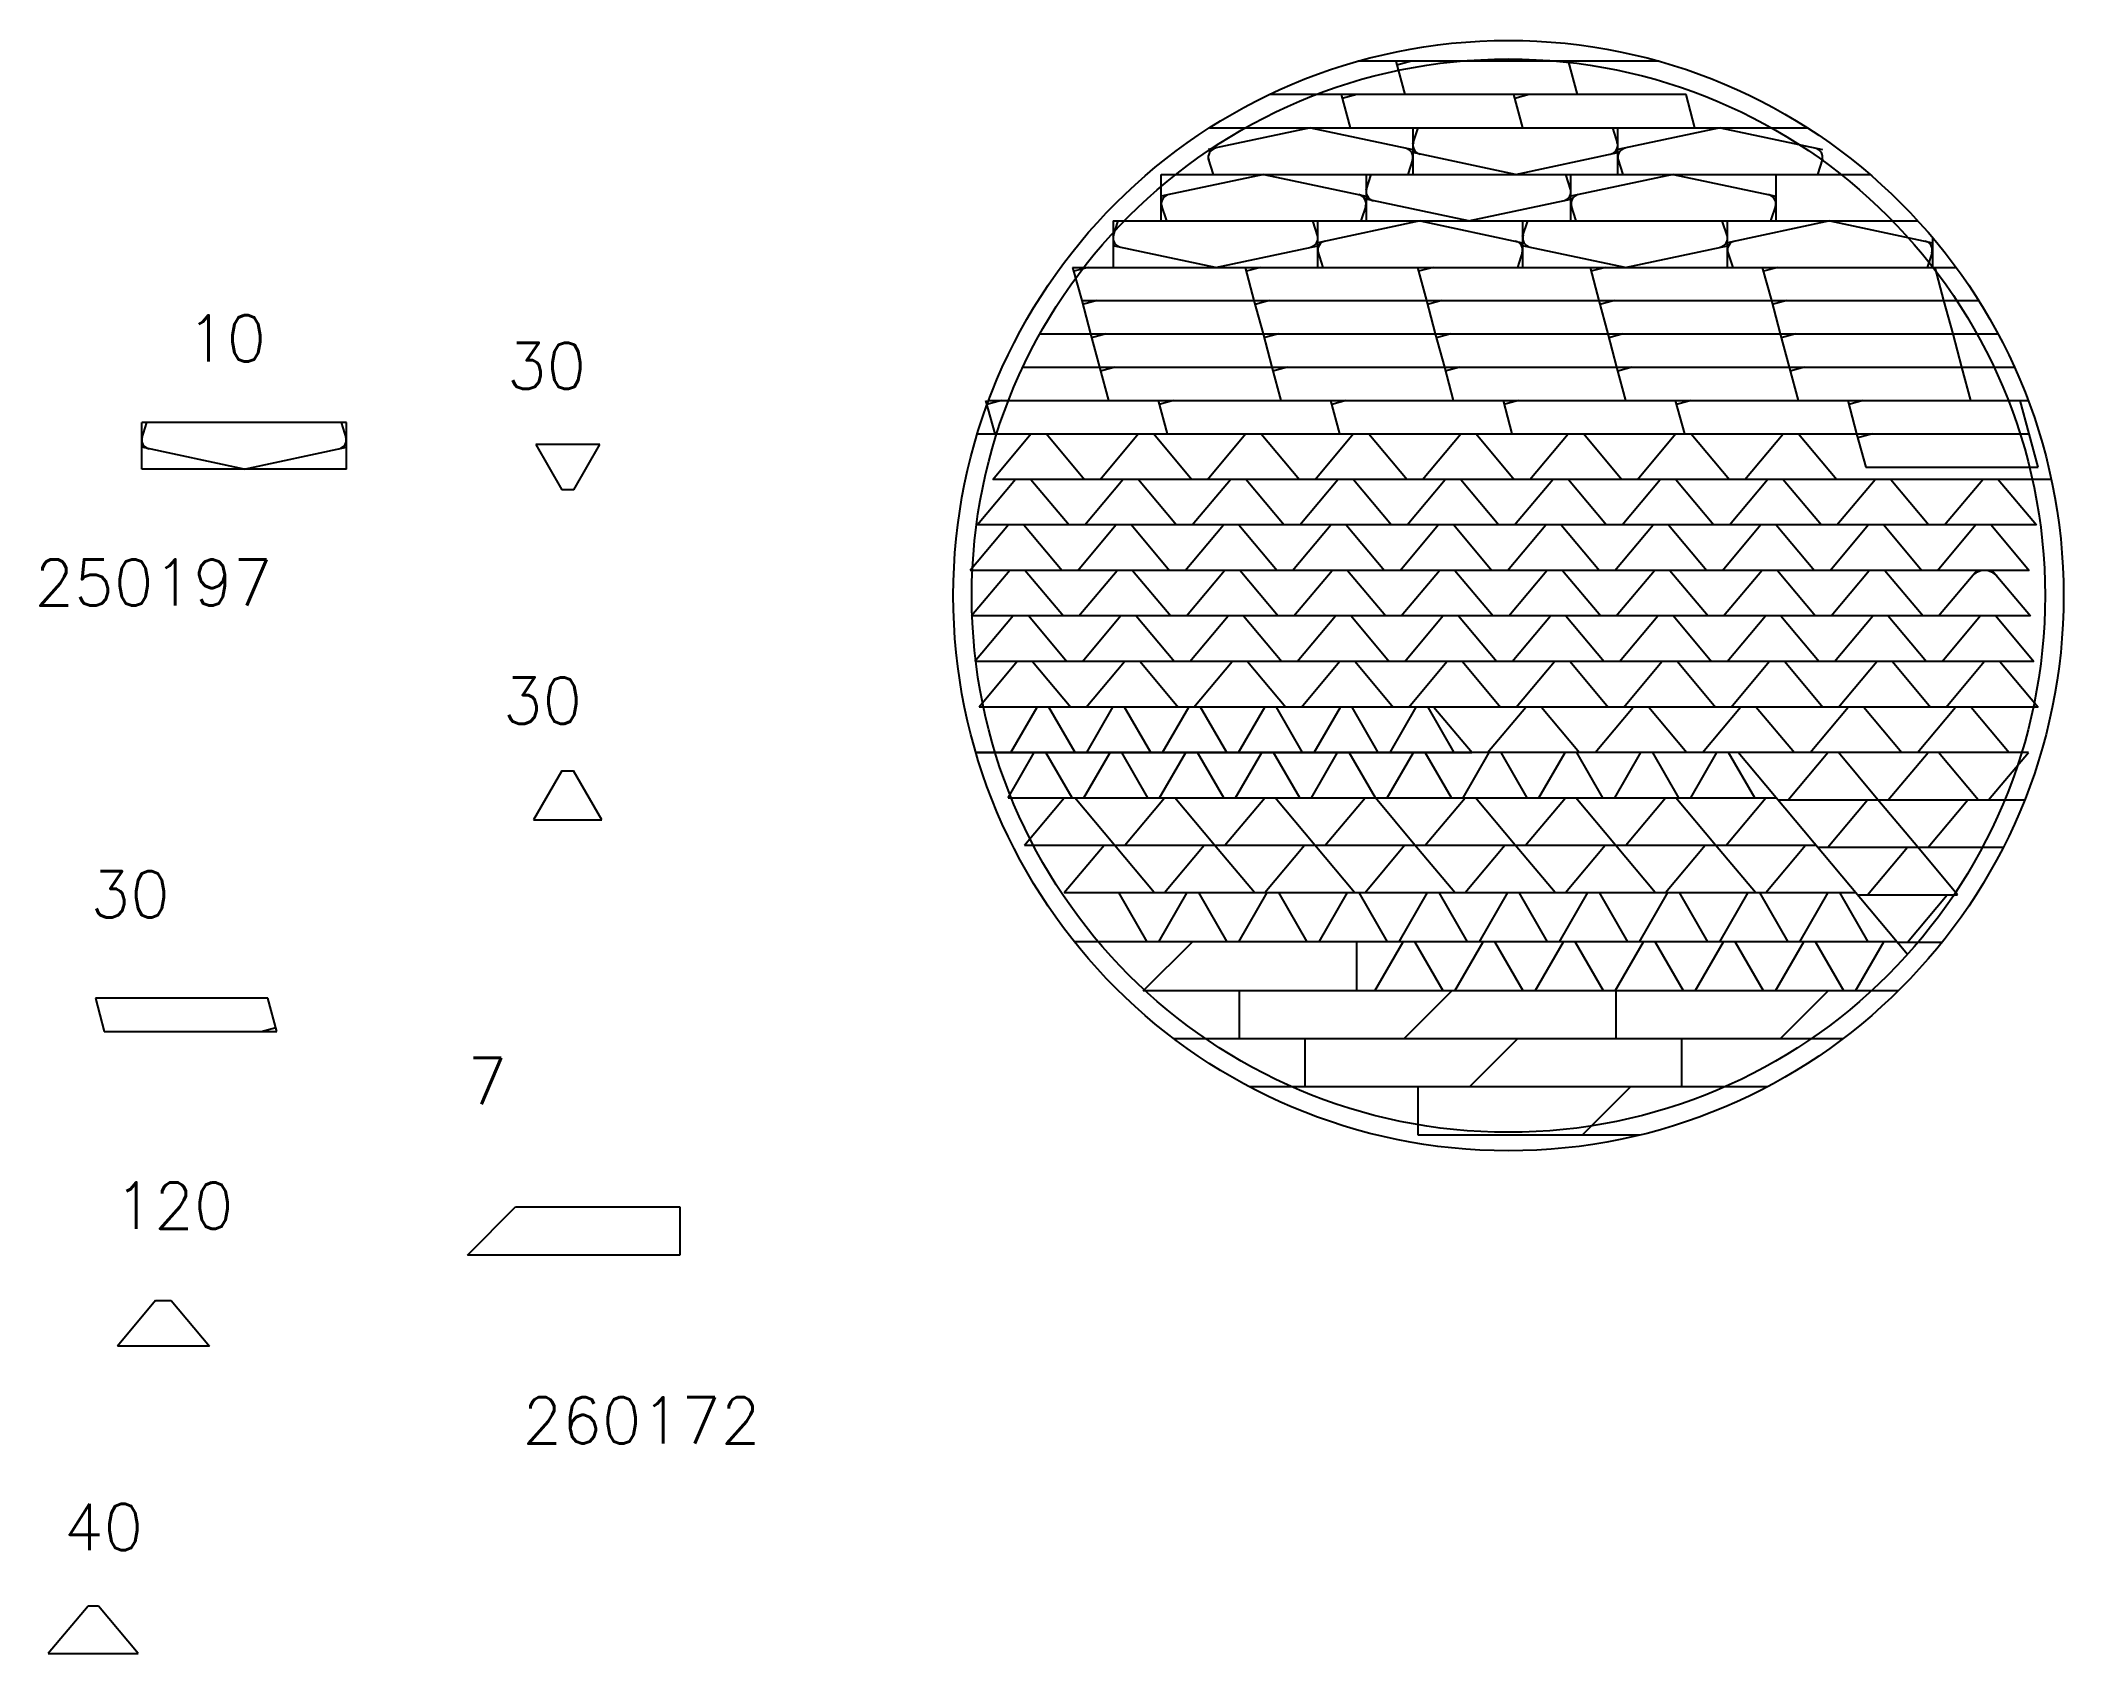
# Model space of a CAD drawing. Header units: millimetres. Extents: x -79 to 30, y -57 to 30.
import ezdxf

# ---------------------------------------------------------------- set-up
doc = ezdxf.new("R2010")
doc.units = ezdxf.units.MM
doc.styles.get("Standard").update_dxf_attribs({"font": 'txt', "bigfont": 'gbcbig.shx'})

msp = doc.modelspace()

# ---------------------------------------------------------------- linework, layer by layer
for p, q in [((8.14, 28.88), (-8.14, 28.88)), ((-6.08, 28.88), (-5.6, 27.08)), ((-5.24, 28.88), (-6.03, 28.66)), ((3.23, 28.88), (3.72, 27.08)), ((9.6, 27.08), (-12.92, 27.08)), ((-9.04, 27.08), (-8.55, 25.28)), ((-8.19, 27.08), (-8.98, 26.86)), ((0.28, 27.08), (0.76, 25.28)), ((1.12, 27.08), (0.34, 26.86)), ((10.08, 25.28), (9.6, 27.08)), ((-10.69, 25.28), (-16.22, 24.1)), ((-16.16, 25.28), (16.16, 25.28)), ((-10.69, 25.28), (-5.16, 24.1)), ((-5.16, 25.28), (-5.16, 22.76)), ((-5.16, 24.42), (-4.88, 25.28)), ((5.91, 24.42), (5.64, 25.28)), ((5.91, 22.76), (5.91, 25.28)), ((11.45, 25.28), (5.91, 24.1)), ((11.45, 25.28), (16.98, 24.1)), ((-16.22, 23.61), (-15.95, 22.76)), ((-5.16, 23.61), (-5.43, 22.76)), ((0.38, 22.76), (-5.16, 23.94)), ((0.38, 22.76), (5.91, 23.94)), ((5.91, 23.61), (6.19, 22.76)), ((16.98, 23.61), (16.7, 22.76)), ((-18.76, 22.76), (19.54, 22.76)), ((-18.76, 20.25), (-18.76, 22.76)), ((-13.22, 22.76), (-18.76, 21.59)), ((-13.22, 22.76), (-7.69, 21.59)), ((-7.69, 22.76), (-7.69, 20.25)), ((-7.69, 21.91), (-7.41, 22.76)), ((3.38, 21.91), (3.1, 22.76)), ((3.38, 20.25), (3.38, 22.76)), ((8.91, 22.76), (3.38, 21.59)), ((8.91, 22.76), (14.45, 21.59)), ((14.45, 22.76), (14.45, 20.25)), ((-18.76, 21.1), (-18.48, 20.25)), ((-7.69, 21.1), (-7.97, 20.25)), ((-2.16, 20.25), (-7.69, 21.43)), ((-2.16, 20.25), (3.38, 21.43)), ((3.38, 21.1), (3.65, 20.25)), ((14.45, 21.1), (14.17, 20.25)), ((-21.36, 20.25), (22.13, 20.25)), ((-21.36, 20.25), (-21.36, 17.74)), ((-21.36, 19.4), (-21.09, 20.25)), ((-10.3, 19.4), (-10.57, 20.25)), ((-10.3, 17.74), (-10.3, 20.25)), ((-4.76, 20.25), (-10.3, 19.07)), ((-4.76, 20.25), (0.77, 19.07)), ((0.77, 20.25), (0.77, 17.74)), ((0.77, 19.4), (1.05, 20.25)), ((11.84, 19.4), (11.56, 20.25)), ((11.84, 17.74), (11.84, 20.25)), ((17.37, 20.25), (11.84, 19.07)), ((17.37, 20.25), (22.91, 19.07)), ((-15.83, 17.74), (-21.36, 18.91)), ((-15.83, 17.74), (-10.3, 18.91)), ((-10.3, 18.59), (-10.02, 17.74)), ((0.77, 18.59), (0.5, 17.74)), ((6.31, 17.74), (0.77, 18.91)), ((6.31, 17.74), (11.84, 18.91)), ((11.84, 18.59), (12.12, 17.74)), ((22.91, 18.59), (22.63, 17.74)), ((22.91, 19.37), (22.91, 17.74)), ((-23.55, 17.74), (24.19, 17.74)), ((-23.55, 17.74), (-23.06, 15.94)), ((-22.71, 17.74), (-23.49, 17.53)), ((-14.23, 17.74), (-13.75, 15.94)), ((-13.39, 17.74), (-14.17, 17.53)), ((-4.91, 17.74), (-4.43, 15.94)), ((-4.07, 17.74), (-4.86, 17.53)), ((4.41, 17.74), (4.89, 15.94)), ((5.25, 17.74), (4.46, 17.53)), ((13.72, 17.74), (14.21, 15.94)), ((14.56, 17.74), (13.78, 17.53)), ((23.04, 17.74), (23.52, 15.94)), ((-23.06, 15.94), (25.42, 15.94)), ((-23.06, 15.94), (-22.58, 14.14)), ((-22.22, 15.94), (-23.01, 15.73)), ((-13.75, 15.94), (-13.26, 14.14)), ((-12.91, 15.94), (-13.69, 15.73)), ((-4.43, 15.94), (-3.95, 14.14)), ((-3.59, 15.94), (-4.37, 15.73)), ((4.89, 15.94), (5.37, 14.14)), ((5.73, 15.94), (4.94, 15.73)), ((14.21, 15.94), (14.69, 14.14)), ((15.05, 15.94), (14.26, 15.73)), ((23.52, 15.94), (24.01, 14.14)), ((-25.32, 14.14), (26.46, 14.14)), ((-22.58, 14.14), (-22.1, 12.34)), ((-21.74, 14.14), (-22.53, 13.93)), ((-13.26, 14.14), (-12.78, 12.34)), ((-12.42, 14.14), (-13.21, 13.93)), ((-3.95, 14.14), (-3.46, 12.34)), ((-3.11, 14.14), (-3.89, 13.93)), ((5.37, 14.14), (5.85, 12.34)), ((6.21, 14.14), (5.43, 13.93)), ((14.69, 14.14), (15.17, 12.34)), ((15.53, 14.14), (14.74, 13.93)), ((24.01, 14.14), (24.49, 12.34)), ((-26.24, 12.34), (27.35, 12.34)), ((-22.1, 12.34), (-21.62, 10.54)), ((-21.26, 12.34), (-22.04, 12.13)), ((-12.78, 12.34), (-12.3, 10.54)), ((-11.94, 12.34), (-12.73, 12.13)), ((-3.46, 12.34), (-2.98, 10.54)), ((-2.62, 12.34), (-3.41, 12.13)), ((5.85, 12.34), (6.33, 10.54)), ((6.69, 12.34), (5.91, 12.13)), ((15.17, 12.34), (15.65, 10.54)), ((16.01, 12.34), (15.23, 12.13)), ((24.49, 12.34), (24.97, 10.54)), ((-28.25, 10.54), (-27.76, 8.74)), ((-27.4, 10.54), (-28.19, 10.33)), ((-28.09, 10.54), (28.09, 10.54)), ((-18.93, 10.54), (-18.45, 8.74)), ((-18.09, 10.54), (-18.87, 10.33)), ((-9.61, 10.54), (-9.13, 8.74)), ((-8.77, 10.54), (-9.55, 10.33)), ((-0.29, 10.54), (0.19, 8.74)), ((0.55, 10.54), (-0.24, 10.33)), ((9.02, 10.54), (9.51, 8.74)), ((9.87, 10.54), (9.08, 10.33)), ((18.34, 10.54), (18.82, 8.74)), ((19.18, 10.54), (18.4, 10.33)), ((28.14, 8.74), (27.66, 10.54)), ((-62.8, 9.35), (-73.86, 9.35)), ((-73.86, 8.5), (-73.59, 9.35)), ((-73.86, 6.84), (-73.86, 9.35)), ((-62.8, 8.5), (-63.07, 9.35)), ((-62.8, 6.84), (-62.8, 9.35)), ((-68.33, 6.84), (-73.86, 8.02)), ((-68.33, 6.84), (-62.8, 8.02)), ((-52.56, 8.17), (-51.15, 5.72)), ((-49.1, 8.17), (-52.56, 8.17)), ((-50.51, 5.72), (-49.1, 8.17)), ((-28.7, 8.74), (28.14, 8.74)), ((-27.87, 6.28), (-25.81, 8.74)), ((-24.97, 8.74), (-22.91, 6.28)), ((-22.07, 6.28), (-20, 8.74)), ((-19.16, 8.74), (-17.1, 6.28)), ((-16.26, 6.28), (-14.2, 8.74)), ((-13.36, 8.74), (-11.29, 6.28)), ((-10.45, 6.28), (-8.39, 8.74)), ((-7.55, 8.74), (-5.48, 6.28)), ((-4.65, 6.28), (-2.58, 8.74)), ((-1.74, 8.74), (0.32, 6.28)), ((1.16, 6.28), (3.23, 8.74)), ((4.07, 8.74), (6.13, 6.28)), ((6.97, 6.28), (9.03, 8.74)), ((9.87, 8.74), (11.94, 6.28)), ((12.78, 6.28), (14.84, 8.74)), ((15.68, 8.74), (17.74, 6.28)), ((18.82, 8.74), (19.31, 6.94)), ((19.67, 8.74), (18.88, 8.53)), ((28.62, 6.94), (28.14, 8.74)), ((-62.8, 6.84), (-73.86, 6.84)), ((19.31, 6.94), (28.62, 6.94)), ((-50.51, 5.72), (-51.15, 5.72)), ((-26.64, 6.28), (-28.7, 3.82)), ((29.34, 6.28), (-27.87, 6.28)), ((-25.8, 6.28), (-23.73, 3.82)), ((-22.89, 3.82), (-20.83, 6.28)), ((-19.99, 6.28), (-17.93, 3.82)), ((-17.09, 3.82), (-15.02, 6.28)), ((-14.18, 6.28), (-12.12, 3.82)), ((-11.28, 3.82), (-9.22, 6.28)), ((-8.38, 6.28), (-6.31, 3.82)), ((-5.47, 3.82), (-3.41, 6.28)), ((-2.57, 6.28), (-0.51, 3.82)), ((0.33, 3.82), (2.4, 6.28)), ((3.24, 6.28), (5.3, 3.82)), ((6.14, 3.82), (8.2, 6.28)), ((9.04, 6.28), (11.11, 3.82)), ((11.95, 3.82), (14.01, 6.28)), ((14.85, 6.28), (16.92, 3.82)), ((17.75, 3.82), (19.82, 6.28)), ((20.66, 6.28), (22.72, 3.82)), ((23.56, 3.82), (25.63, 6.28)), ((26.47, 6.28), (28.53, 3.82)), ((-27.02, 3.82), (-29.08, 1.36)), ((28.53, 3.82), (-28.7, 3.82)), ((-26.18, 3.82), (-24.11, 1.36)), ((-23.27, 1.36), (-21.21, 3.82)), ((-20.37, 3.82), (-18.31, 1.36)), ((-17.47, 1.36), (-15.4, 3.82)), ((-14.56, 3.82), (-12.5, 1.36)), ((-11.66, 1.36), (-9.6, 3.82)), ((-8.76, 3.82), (-6.69, 1.36)), ((-5.85, 1.36), (-3.79, 3.82)), ((-2.95, 3.82), (-0.89, 1.36)), ((-0.05, 1.36), (2.02, 3.82)), ((2.86, 3.82), (4.92, 1.36)), ((5.76, 1.36), (7.83, 3.82)), ((8.66, 3.82), (10.73, 1.36)), ((11.57, 1.36), (13.63, 3.82)), ((14.47, 3.82), (16.54, 1.36)), ((17.38, 1.36), (19.44, 3.82)), ((20.28, 3.82), (22.34, 1.36)), ((23.18, 1.36), (25.25, 3.82)), ((26.09, 3.82), (28.15, 1.36)), ((28.15, 1.36), (-29.08, 1.36)), ((-26.95, 1.36), (-29.02, -1.1)), ((-26.11, 1.36), (-24.05, -1.1)), ((-23.21, -1.1), (-21.15, 1.36)), ((-20.31, 1.36), (-18.24, -1.1)), ((-17.4, -1.1), (-15.34, 1.36)), ((-14.5, 1.36), (-12.44, -1.1)), ((-11.6, -1.1), (-9.53, 1.36)), ((-8.69, 1.36), (-6.63, -1.1)), ((-5.79, -1.1), (-3.73, 1.36)), ((-2.89, 1.36), (-0.82, -1.1)), ((0.02, -1.1), (2.08, 1.36)), ((2.92, 1.36), (4.99, -1.1)), ((5.82, -1.1), (7.89, 1.36)), ((8.73, 1.36), (10.79, -1.1)), ((11.63, -1.1), (13.7, 1.36)), ((14.54, 1.36), (16.6, -1.1)), ((17.44, -1.1), (19.5, 1.36)), ((20.34, 1.36), (22.41, -1.1)), ((23.25, -1.1), (25.31, 1.36)), ((26.15, 1.36), (28.21, -1.1)), ((28.21, -1.1), (-29.02, -1.1)), ((-26.76, -1.1), (-28.83, -3.56)), ((-25.92, -1.1), (-23.86, -3.56)), ((-23.02, -3.56), (-20.96, -1.1)), ((-20.12, -1.1), (-18.05, -3.56)), ((-17.21, -3.56), (-15.15, -1.1)), ((-14.31, -1.1), (-12.25, -3.56)), ((-11.41, -3.56), (-9.34, -1.1)), ((-8.5, -1.1), (-6.44, -3.56)), ((-5.6, -3.56), (-3.54, -1.1)), ((-2.7, -1.1), (-0.63, -3.56)), ((0.21, -3.56), (2.27, -1.1)), ((3.11, -1.1), (5.17, -3.56)), ((6.01, -3.56), (8.08, -1.1)), ((8.92, -1.1), (10.98, -3.56)), ((11.82, -3.56), (13.89, -1.1)), ((14.72, -1.1), (16.79, -3.56)), ((17.63, -3.56), (19.69, -1.1)), ((20.53, -1.1), (22.6, -3.56)), ((23.44, -3.56), (25.5, -1.1)), ((26.34, -1.1), (28.4, -3.56)), ((28.4, -3.56), (-28.83, -3.56)), ((-26.55, -3.56), (-28.61, -6.02)), ((-25.71, -3.56), (-23.65, -6.02)), ((-22.81, -6.02), (-20.74, -3.56)), ((-19.9, -3.56), (-17.84, -6.02)), ((-17, -6.02), (-14.93, -3.56)), ((-14.1, -3.56), (-12.03, -6.02)), ((-11.19, -6.02), (-9.13, -3.56)), ((-8.29, -3.56), (-6.22, -6.02)), ((-5.38, -6.02), (-3.32, -3.56)), ((-2.48, -3.56), (-0.42, -6.02)), ((0.42, -6.02), (2.49, -3.56)), ((3.33, -3.56), (5.39, -6.02)), ((6.23, -6.02), (8.29, -3.56)), ((9.13, -3.56), (11.2, -6.02)), ((12.04, -6.02), (14.1, -3.56)), ((14.94, -3.56), (17, -6.02)), ((17.84, -6.02), (19.91, -3.56)), ((20.75, -3.56), (22.81, -6.02)), ((23.65, -6.02), (25.71, -3.56)), ((26.55, -3.56), (28.62, -6.02)), ((28.62, -6.02), (-28.61, -6.02)), ((-26.89, -8.47), (-25.47, -6.02)), ((-23.42, -8.47), (-24.84, -6.02)), ((-22.79, -8.47), (-21.37, -6.02)), ((-19.32, -8.47), (-20.74, -6.02)), ((-18.69, -8.47), (-17.27, -6.02)), ((-15.22, -8.47), (-16.64, -6.02)), ((-14.59, -8.47), (-13.17, -6.02)), ((-11.13, -8.47), (-12.54, -6.02)), ((-10.49, -8.47), (-9.08, -6.02)), ((-7.03, -8.47), (-8.44, -6.02)), ((-6.39, -8.47), (-4.98, -6.02)), ((-2.93, -8.47), (-4.34, -6.02)), ((-4.03, -6.02), (-1.96, -8.48)), ((-1.13, -8.48), (0.94, -6.02)), ((1.78, -6.02), (3.84, -8.48)), ((4.68, -8.48), (6.75, -6.02)), ((7.59, -6.02), (9.65, -8.48)), ((10.49, -8.48), (12.55, -6.02)), ((13.39, -6.02), (15.46, -8.48)), ((16.3, -8.48), (18.36, -6.02)), ((19.2, -6.02), (21.26, -8.48)), ((22.1, -8.48), (24.17, -6.02)), ((25.01, -6.02), (27.07, -8.48)), ((-28.78, -8.47), (-1.97, -8.47)), ((28.1, -8.48), (-28.78, -8.48)), ((-27.04, -10.93), (-25.63, -8.48)), ((-23.58, -10.93), (-25, -8.48)), ((-22.95, -10.93), (-21.53, -8.48)), ((-19.48, -10.93), (-20.9, -8.48)), ((-18.85, -10.93), (-17.43, -8.48)), ((-15.38, -10.93), (-16.8, -8.48)), ((-14.75, -10.93), (-13.33, -8.48)), ((-11.28, -10.93), (-12.7, -8.48)), ((-10.65, -10.93), (-9.23, -8.48)), ((-7.18, -10.93), (-8.6, -8.48)), ((-6.55, -10.93), (-5.13, -8.48)), ((-3.08, -10.93), (-4.5, -8.48)), ((-2.45, -10.93), (-1.04, -8.48)), ((1.01, -10.93), (-0.4, -8.48)), ((1.65, -10.93), (3.06, -8.48)), ((5.11, -10.93), (3.7, -8.48)), ((5.75, -10.93), (7.16, -8.48)), ((9.21, -10.93), (7.8, -8.48)), ((9.85, -10.93), (11.26, -8.48)), ((13.31, -10.93), (11.9, -8.48)), ((-27.04, -10.93), (14.47, -10.93)), ((-19.73, -21.35), (-17.08, -18.7)), ((-8.21, -18.7), (-8.21, -21.35)), ((-67.04, -21.75), (-76.36, -21.75)), ((-76.36, -21.75), (-75.88, -23.55)), ((-66.56, -23.55), (-67.04, -21.75)), ((-14.53, -23.95), (-14.53, -21.35)), ((-5.66, -23.95), (-3.06, -21.35)), ((5.81, -21.35), (5.81, -23.95)), ((14.68, -23.95), (17.28, -21.35)), ((-75.88, -23.55), (-66.56, -23.55)), ((-67.4, -23.55), (-66.61, -23.34)), ((18.06, -23.95), (-18.06, -23.95)), ((-10.98, -26.55), (-10.98, -23.95)), ((-2.11, -26.55), (0.49, -23.95)), ((9.36, -23.95), (9.36, -26.55)), ((13.96, -26.55), (-13.96, -26.55)), ((-4.88, -29.15), (-4.88, -26.55)), ((3.99, -29.15), (6.59, -26.55)), ((7.08, -29.15), (-4.88, -29.15)), ((-56.25, -35.63), (-53.65, -33.03)), ((-53.65, -33.03), (-44.78, -33.03)), ((-44.78, -33.03), (-44.78, -35.63)), ((-44.78, -35.63), (-56.25, -35.63)), ((-73.11, -38.09), (-75.17, -40.55)), ((-73.11, -38.09), (-72.27, -38.09)), ((-72.27, -38.09), (-70.2, -40.55)), ((-70.2, -40.55), (-75.17, -40.55))]:
    msp.add_line(p, q)
at = {"color": 2}
for p, q in [((21.56, -19.39), (12.41, -8.48)), ((15.12, -11.04), (17.27, -8.48)), ((19.97, -11.04), (17.83, -8.48)), ((20.53, -11.04), (22.68, -8.48)), ((25.39, -11.04), (23.24, -8.48)), ((25.95, -11.04), (28.1, -8.48)), ((-26.15, -13.49), (-24, -10.93)), ((-21.29, -13.49), (-23.44, -10.93)), ((-20.73, -13.49), (-18.58, -10.93)), ((-15.88, -13.49), (-18.03, -10.93)), ((-15.32, -13.49), (-13.17, -10.93)), ((-10.46, -13.49), (-12.61, -10.93)), ((-9.9, -13.49), (-7.75, -10.93)), ((-5.05, -13.49), (-7.19, -10.93)), ((-4.49, -13.49), (-2.34, -10.93)), ((0.37, -13.49), (-1.78, -10.93)), ((0.93, -13.49), (3.08, -10.93)), ((5.78, -13.49), (3.64, -10.93)), ((6.34, -13.49), (8.49, -10.93)), ((11.2, -13.49), (9.05, -10.93)), ((11.76, -13.49), (13.91, -10.93)), ((14.56, -11.04), (27.89, -11.04)), ((17.27, -13.6), (19.41, -11.04)), ((22.12, -13.6), (19.97, -11.04)), ((22.68, -13.6), (24.83, -11.04)), ((-26.15, -13.49), (16.61, -13.49)), ((-24, -16.05), (-21.85, -13.49)), ((-19.14, -16.05), (-21.29, -13.49)), ((-18.58, -16.05), (-16.44, -13.49)), ((-13.73, -16.05), (-15.88, -13.49)), ((-13.17, -16.05), (-11.02, -13.49)), ((-8.31, -16.05), (-10.46, -13.49)), ((-7.75, -16.05), (-5.61, -13.49)), ((-2.9, -16.05), (-5.05, -13.49)), ((-2.34, -16.05), (-0.19, -13.49)), ((2.52, -16.05), (0.37, -13.49)), ((3.08, -16.05), (5.22, -13.49)), ((7.93, -16.05), (5.78, -13.49)), ((8.49, -16.05), (10.64, -13.49)), ((13.35, -16.05), (11.2, -13.49)), ((13.91, -16.05), (16.06, -13.49)), ((16.71, -13.6), (26.74, -13.6)), ((19.41, -16.16), (21.56, -13.6)), ((24.27, -16.16), (22.12, -13.6)), ((-24, -16.05), (18.76, -16.05)), ((18.86, -16.16), (24.27, -16.16)), ((21.56, -18.72), (23.71, -16.16)), ((21, -18.72), (23.44, -18.72)), ((-76.76, -54.61), (-78.91, -57.17)), ((-76.2, -54.61), (-76.76, -54.61)), ((-74.05, -57.17), (-76.2, -54.61)), ((-78.91, -57.17), (-74.05, -57.17))]:
    msp.add_line(p, q, dxfattribs=at)
at = {"color": 3}
for p, q in [((-51.16, -9.46), (-52.69, -12.11)), ((-51.16, -9.46), (-50.53, -9.46)), ((-49, -12.11), (-50.53, -9.46)), ((-52.69, -12.11), (-49, -12.11)), ((-19.53, -18.7), (-21.06, -16.05)), ((-18.89, -18.7), (-17.36, -16.05)), ((-15.2, -18.7), (-16.73, -16.05)), ((-14.56, -18.7), (-13.03, -16.05)), ((-10.87, -18.7), (-12.4, -16.05)), ((-10.23, -18.7), (-8.7, -16.05)), ((-6.54, -18.7), (-8.07, -16.05)), ((-5.9, -18.7), (-4.37, -16.05)), ((-2.21, -18.7), (-3.74, -16.05)), ((-1.57, -18.7), (-0.04, -16.05)), ((2.12, -18.7), (0.59, -16.05)), ((2.76, -18.7), (4.29, -16.05)), ((6.45, -18.7), (4.92, -16.05)), ((7.09, -18.7), (8.62, -16.05)), ((10.78, -18.7), (9.25, -16.05)), ((11.42, -18.7), (12.95, -16.05)), ((15.11, -18.7), (13.58, -16.05)), ((15.75, -18.7), (17.28, -16.05)), ((19.44, -18.7), (17.91, -16.05)), ((20.99, -18.7), (-23.46, -18.7)), ((-7.22, -21.35), (-5.69, -18.7)), ((-3.53, -21.35), (-5.06, -18.7)), ((-2.89, -21.35), (-1.36, -18.7)), ((0.8, -21.35), (-0.73, -18.7)), ((1.44, -21.35), (2.97, -18.7)), ((5.13, -21.35), (3.6, -18.7)), ((5.77, -21.35), (7.3, -18.7)), ((9.46, -21.35), (7.93, -18.7)), ((10.1, -21.35), (11.63, -18.7)), ((13.79, -21.35), (12.26, -18.7)), ((14.43, -21.35), (15.96, -18.7)), ((18.12, -21.35), (16.59, -18.7)), ((18.76, -21.35), (20.29, -18.7)), ((21.07, -21.35), (-19.73, -21.35))]:
    msp.add_line(p, q, dxfattribs=at)
msp.add_circle((0, 0), 30)
at = {"color": 4}
msp.add_circle((0, 0), 29, dxfattribs=at)
for centre, radius, start, end in [((-15.72, 23.69), 0.5, 102, 198), ((-5.66, 23.69), 0.5, 342, 78), ((-4.66, 24.34), 0.5, 162, 258), ((5.41, 24.34), 0.5, 282, 18), ((6.41, 23.69), 0.5, 102, 198), ((16.48, 23.69), 0.5, 342, 78), ((-7.19, 21.83), 0.5, 162, 258), ((2.88, 21.83), 0.5, 282, 18), ((-18.26, 21.18), 0.5, 102, 198), ((-8.19, 21.18), 0.5, 342, 78), ((3.88, 21.18), 0.5, 102, 198), ((13.95, 21.18), 0.5, 342, 78), ((-20.86, 19.32), 0.5, 162, 258), ((-10.8, 19.32), 0.5, 282, 18), ((-9.8, 18.67), 0.5, 102, 198), ((0.27, 18.67), 0.5, 342, 78), ((1.27, 19.32), 0.5, 162, 258), ((11.34, 19.32), 0.5, 282, 18), ((12.34, 18.67), 0.5, 102, 198), ((22.41, 18.67), 0.5, 342, 78), ((-73.36, 8.42), 0.5, 162, 258), ((-63.3, 8.42), 0.5, 282, 18), ((25.73, 0.46), 0.9, 40, 140)]:
    msp.add_arc(centre, radius, start, end)

# ---------------------------------------------------------------- texts
at = {"char_height": 2.5, "attachment_point": 1}
for s, width, insert in [('10', 3.1293, (-71.42, 15.15)), ('30', 10.5144, (-54.12, 13.67)), ('250197', 21.7031, (-79.65, 1.96)), ('30', 2.9315, (-54.34, -4.42)), ('30', 5.8089, (-76.63, -14.89)), ('7', 11.6071, (-56.25, -24.98)), ('120', 6.2321, (-75.33, -31.71)), ('260172', 10.0697, (-53.28, -43.32)), ('40', 5.3947, (-78.07, -49.08))]:
    msp.add_mtext_dynamic_manual_height_columns(s, width=width, gutter_width=12.5, heights=[-2.5], dxfattribs=dict(at, insert=insert))

doc.saveas('drawing.dxf')
